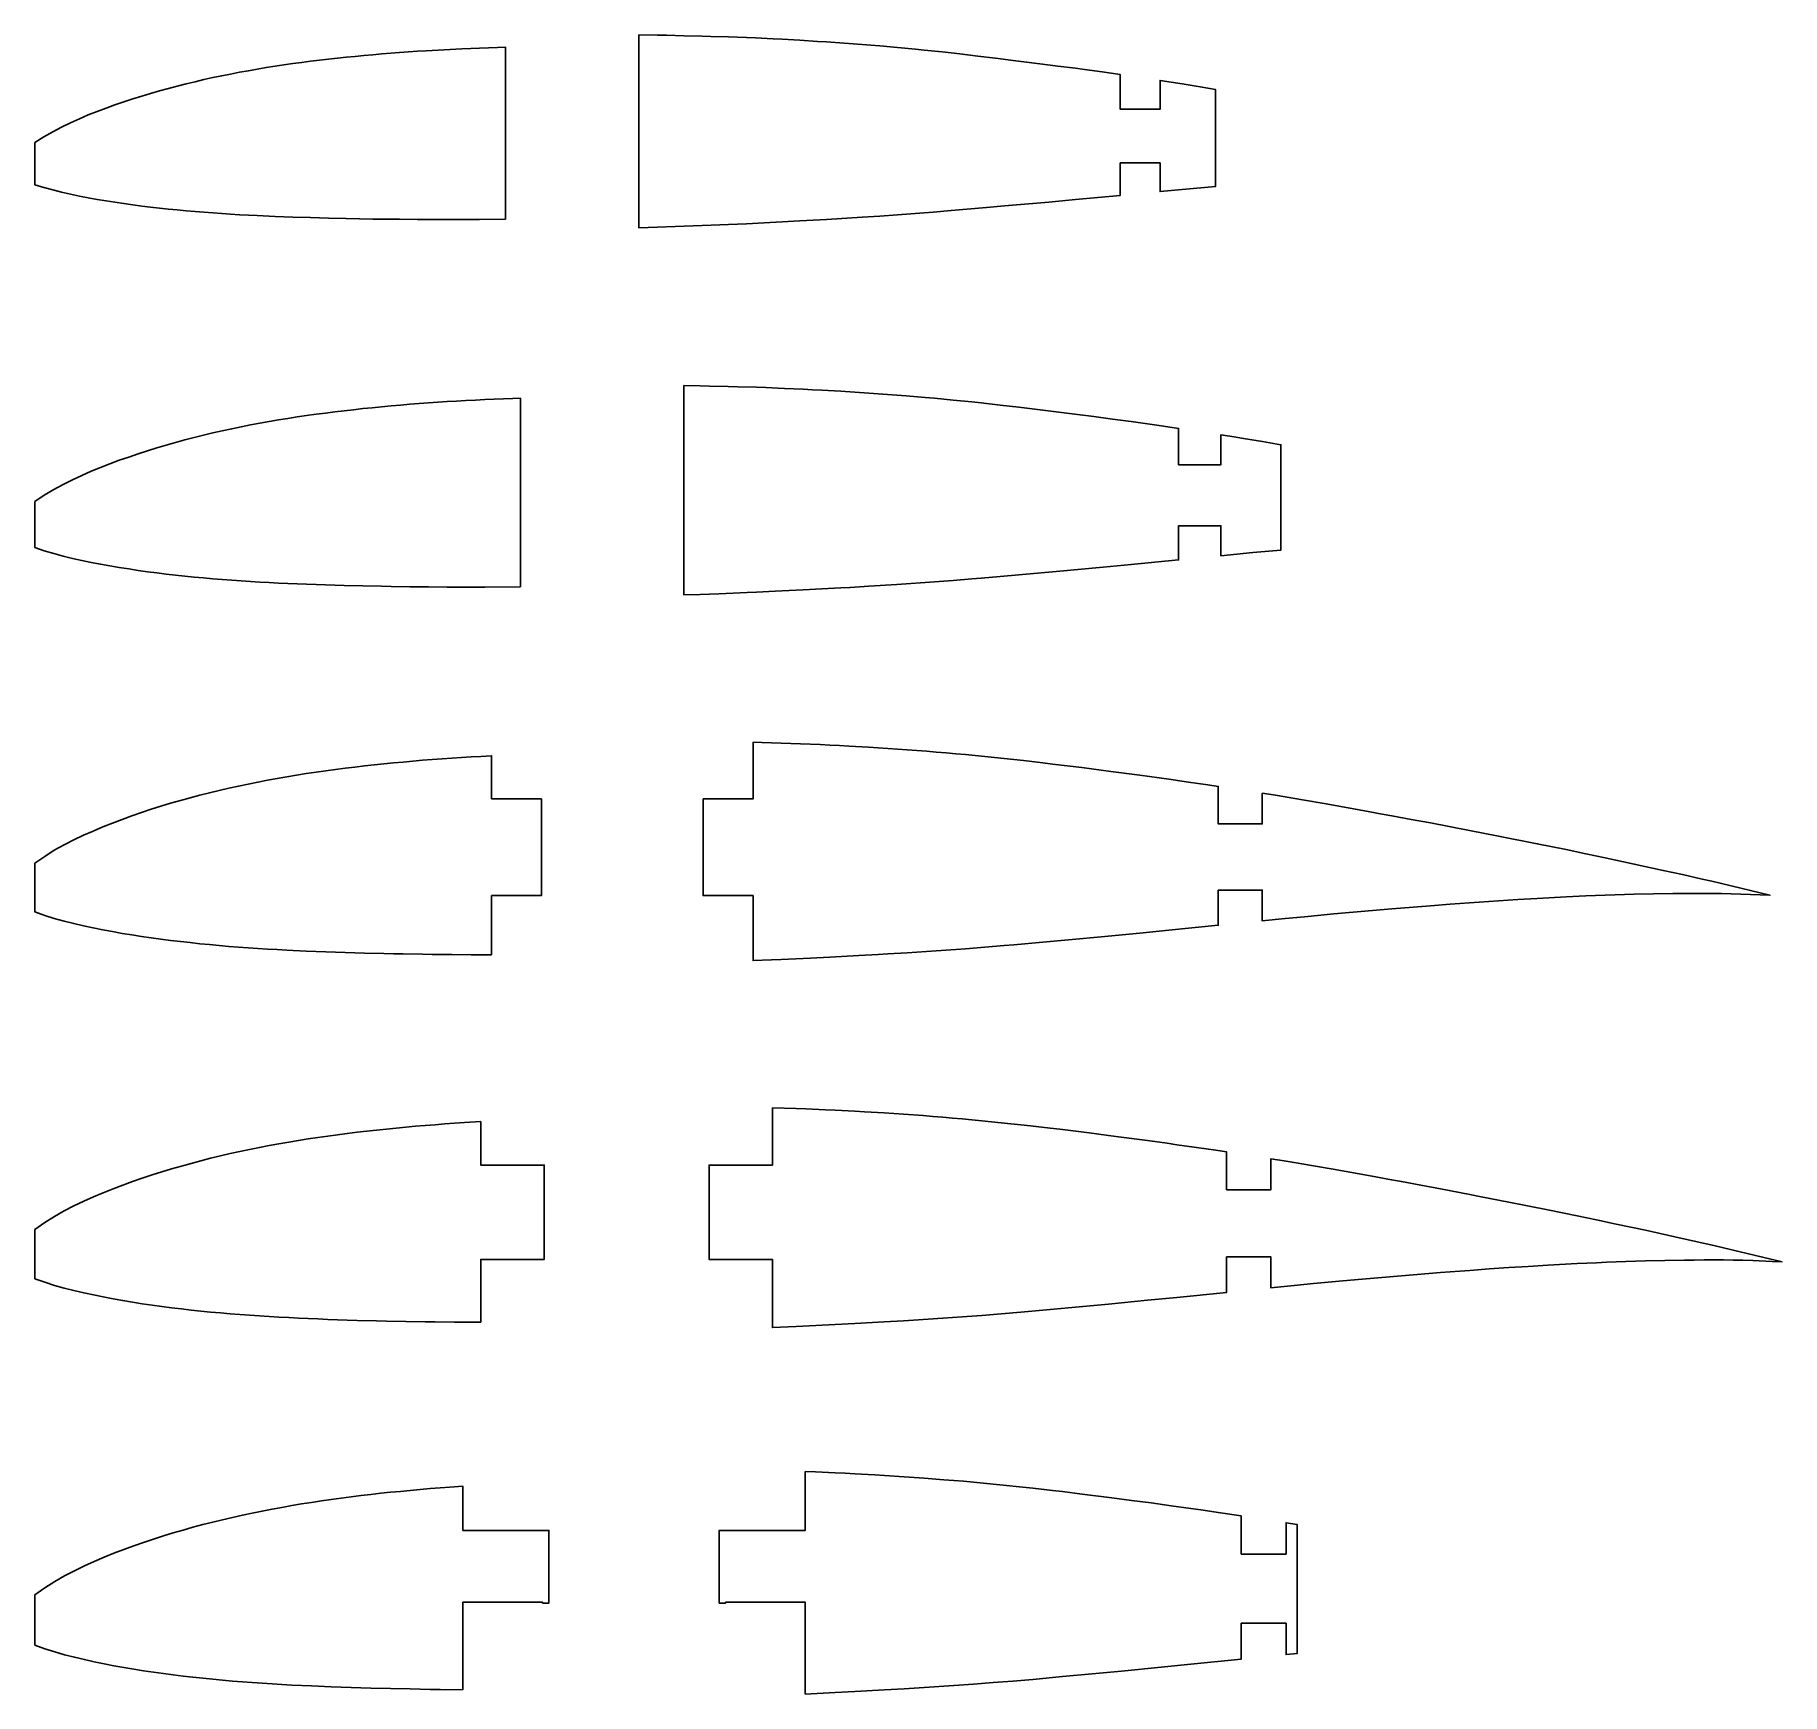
# Model space of a CAD drawing. Header units: millimetres. Extents: x 10 to 238, y 13 to 229.
import ezdxf

# ---------------------------------------------------------------- set-up
doc = ezdxf.new("R2010")
doc.units = ezdxf.units.MM
doc.layers.add('CUT', color=1, linetype='Continuous')

msp = doc.modelspace()

# ---------------------------------------------------------------- linework, layer by layer
at = {"layer": 'CUT'}
for points in [[(88.88, 229.43), (91.3, 229.4), (92.46, 229.38), (94.78, 229.33), (97.11, 229.28), (98.27, 229.24), (100.59, 229.17), (102.91, 229.08), (104.08, 229.03), (106.4, 228.92), (107.56, 228.87), (109.88, 228.73), (112.21, 228.59), (113.37, 228.52), (115.69, 228.36), (116.85, 228.27), (119.17, 228.08), (120.34, 227.99), (122.66, 227.78), (124.98, 227.56), (126.14, 227.44), (128.47, 227.2), (129.63, 227.07), (130.79, 226.94), (133.11, 226.67), (135.43, 226.4), (137.76, 226.11), (141.24, 225.67), (143.56, 225.37), (145.89, 225.07), (147.05, 224.91), (149.37, 224.59), (151.72, 224.26), (151.72, 219.73), (156.94, 219.73), (156.94, 223.49), (159.82, 223.03), (162.15, 222.66), (164.16, 222.32), (164.16, 209.62), (159.82, 209.23), (156.94, 208.96), (156.94, 212.72), (151.72, 212.72), (151.72, 208.48), (145.89, 207.93), (142.4, 207.61), (136.6, 207.09), (134.27, 206.88), (129.63, 206.48), (127.3, 206.29), (126.14, 206.2), (122.66, 205.93), (120.34, 205.77), (118.01, 205.61), (113.37, 205.33), (109.88, 205.13), (107.56, 205.01), (105.24, 204.89), (102.91, 204.78), (100.59, 204.67), (99.43, 204.62), (97.11, 204.53), (93.62, 204.39), (91.3, 204.31), (88.88, 204.23)], [(71.45, 205.36), (68.07, 205.34), (65.75, 205.33), (62.26, 205.33), (59.94, 205.34), (57.62, 205.35), (56.46, 205.36), (54.13, 205.39), (50.65, 205.45), (48.33, 205.51), (46, 205.57), (43.68, 205.64), (42.52, 205.68), (41.36, 205.73), (39.04, 205.83), (37.87, 205.89), (36.71, 205.95), (35.55, 206.02), (34.39, 206.1), (33.23, 206.18), (32.07, 206.27), (30.91, 206.36), (29.74, 206.46), (28.58, 206.57), (27.42, 206.69), (26.26, 206.81), (25.1, 206.94), (23.94, 207.08), (22.78, 207.24), (21.61, 207.4), (20.45, 207.57), (19.29, 207.76), (18.13, 207.95), (16.97, 208.16), (15.81, 208.39), (14.65, 208.63), (13.48, 208.9), (12.32, 209.18), (11.16, 209.5), (10, 209.87), (10, 215.37), (11.16, 216.12), (12.32, 216.79), (13.48, 217.4), (14.65, 217.97), (15.81, 218.49), (16.97, 218.98), (18.13, 219.44), (19.29, 219.88), (20.45, 220.3), (21.61, 220.7), (22.78, 221.08), (23.94, 221.45), (25.1, 221.79), (26.26, 222.13), (27.42, 222.44), (28.58, 222.75), (29.74, 223.04), (30.91, 223.32), (32.07, 223.59), (33.23, 223.85), (34.39, 224.09), (35.55, 224.32), (36.71, 224.55), (37.87, 224.76), (39.04, 224.96), (40.2, 225.16), (41.36, 225.34), (42.52, 225.51), (43.68, 225.68), (44.84, 225.84), (46, 225.99), (47.17, 226.13), (48.33, 226.27), (49.49, 226.39), (50.65, 226.52), (51.81, 226.63), (52.97, 226.74), (54.13, 226.85), (55.3, 226.94), (56.46, 227.04), (57.62, 227.13), (59.94, 227.29), (61.1, 227.36), (63.43, 227.49), (65.75, 227.61), (66.91, 227.66), (68.07, 227.7), (70.39, 227.78), (71.45, 227.81)], [(94.74, 183.63), (96.87, 183.6), (98.1, 183.57), (100.54, 183.52), (101.77, 183.48), (104.21, 183.41), (105.44, 183.37), (107.88, 183.27), (110.33, 183.16), (111.56, 183.1), (112.78, 183.04), (115.23, 182.9), (117.67, 182.74), (118.9, 182.66), (121.34, 182.49), (122.57, 182.39), (123.79, 182.3), (126.24, 182.09), (127.46, 181.98), (129.91, 181.74), (132.36, 181.5), (133.58, 181.37), (136.03, 181.1), (137.25, 180.96), (138.47, 180.81), (140.92, 180.52), (143.37, 180.21), (145.81, 179.9), (148.26, 179.58), (150.71, 179.26), (153.16, 178.93), (154.38, 178.76), (156.83, 178.41), (159.35, 178.05), (159.35, 173.29), (164.88, 173.29), (164.88, 177.21), (166.62, 176.93), (167.84, 176.73), (170.29, 176.32), (172.72, 175.91), (172.72, 162.16), (169.06, 161.82), (164.88, 161.42), (164.88, 165.33), (159.35, 165.33), (159.35, 160.88), (153.16, 160.28), (149.49, 159.93), (143.37, 159.35), (140.92, 159.13), (136.03, 158.69), (133.58, 158.48), (132.36, 158.38), (129.91, 158.18), (127.46, 158), (126.24, 157.91), (123.79, 157.74), (122.57, 157.66), (118.9, 157.43), (116.45, 157.28), (115.23, 157.22), (112.78, 157.08), (110.33, 156.95), (106.66, 156.77), (104.21, 156.66), (102.99, 156.61), (99.32, 156.46), (96.87, 156.37), (94.74, 156.3)], [(73.4, 157.34), (68.73, 157.32), (66.28, 157.32), (63.84, 157.33), (61.39, 157.35), (58.94, 157.37), (56.5, 157.41), (55.27, 157.43), (52.82, 157.48), (50.38, 157.54), (47.93, 157.61), (46.71, 157.65), (45.48, 157.7), (44.26, 157.74), (41.81, 157.85), (40.59, 157.91), (39.37, 157.98), (38.14, 158.05), (36.92, 158.13), (35.69, 158.22), (34.47, 158.31), (33.25, 158.41), (32.02, 158.52), (30.8, 158.63), (29.58, 158.75), (28.35, 158.88), (27.13, 159.03), (25.91, 159.18), (24.68, 159.33), (23.46, 159.51), (22.24, 159.69), (21.01, 159.88), (19.79, 160.09), (18.56, 160.31), (17.34, 160.54), (16.12, 160.8), (14.89, 161.07), (13.67, 161.37), (12.45, 161.69), (11.22, 162.06), (10, 162.48), (10, 168.49), (11.22, 169.32), (12.45, 170.06), (13.67, 170.73), (14.89, 171.34), (16.12, 171.91), (17.34, 172.44), (18.56, 172.95), (19.79, 173.42), (21.01, 173.88), (22.24, 174.31), (23.46, 174.73), (24.68, 175.13), (25.91, 175.5), (27.13, 175.87), (28.35, 176.21), (29.58, 176.54), (30.8, 176.86), (32.02, 177.17), (33.25, 177.45), (34.47, 177.73), (35.69, 178), (36.92, 178.25), (38.14, 178.49), (39.37, 178.72), (40.59, 178.94), (41.81, 179.15), (43.04, 179.35), (44.26, 179.54), (45.48, 179.72), (46.71, 179.89), (47.93, 180.05), (49.15, 180.21), (50.38, 180.36), (51.6, 180.49), (52.82, 180.63), (54.05, 180.75), (55.27, 180.87), (56.5, 180.98), (57.72, 181.09), (58.94, 181.19), (60.17, 181.28), (62.61, 181.46), (63.84, 181.54), (65.06, 181.61), (66.28, 181.68), (67.51, 181.74), (68.73, 181.8), (69.95, 181.86), (71.18, 181.91), (72.4, 181.95), (73.4, 181.99)], [(104.93, 137.03), (106.19, 137), (108.73, 136.91), (109.99, 136.86), (112.52, 136.75), (113.79, 136.69), (115.05, 136.63), (116.32, 136.56), (118.85, 136.41), (121.38, 136.25), (122.65, 136.17), (125.18, 135.98), (126.45, 135.88), (127.71, 135.78), (128.98, 135.67), (130.24, 135.56), (131.51, 135.45), (132.77, 135.33), (134.04, 135.2), (136.57, 134.94), (137.84, 134.8), (139.1, 134.66), (141.63, 134.37), (142.9, 134.22), (146.7, 133.75), (149.23, 133.43), (150.49, 133.26), (154.29, 132.75), (156.82, 132.41), (158.09, 132.23), (160.62, 131.87), (163.15, 131.51), (164.52, 131.3), (164.52, 126.39), (170.27, 126.39), (170.27, 130.41), (172.01, 130.13), (173.28, 129.92), (175.81, 129.49), (178.34, 129.05), (183.4, 128.15), (185.93, 127.69), (187.2, 127.46), (189.73, 126.99), (192.26, 126.52), (197.33, 125.55), (201.12, 124.81), (206.19, 123.81), (209.98, 123.04), (212.51, 122.51), (215.05, 121.98), (218.84, 121.16), (222.64, 120.33), (225.17, 119.77), (227.7, 119.19), (228.97, 118.9), (234.03, 117.69), (236.56, 117.08), (235.3, 117.13), (232.77, 117.24), (231.5, 117.28), (230.23, 117.31), (228.97, 117.32), (227.7, 117.33), (225.17, 117.31), (223.91, 117.3), (221.37, 117.26), (218.84, 117.21), (217.58, 117.18), (216.31, 117.14), (215.05, 117.09), (213.78, 117.04), (212.51, 116.99), (209.98, 116.86), (206.19, 116.66), (203.65, 116.51), (201.12, 116.35), (198.59, 116.18), (196.06, 116), (194.79, 115.91), (192.26, 115.72), (187.2, 115.31), (184.67, 115.1), (182.14, 114.88), (179.61, 114.65), (175.81, 114.28), (173.28, 114.04), (170.27, 113.74), (170.27, 117.76), (164.52, 117.76), (164.52, 113.16), (158.09, 112.52), (154.29, 112.15), (149.23, 111.66), (145.43, 111.3), (141.63, 110.95), (137.84, 110.61), (136.57, 110.51), (134.04, 110.3), (131.51, 110.1), (130.24, 110.01), (127.71, 109.83), (123.91, 109.58), (121.38, 109.42), (120.12, 109.35), (117.59, 109.2), (113.79, 109), (111.26, 108.87), (107.46, 108.69), (106.19, 108.64), (103.78, 108.54), (103.78, 117.03), (97.26, 117.03), (97.27, 129.67), (103.78, 129.67), (103.78, 137.06)], [(69.63, 109.32), (66.96, 109.32), (64.43, 109.34), (61.89, 109.36), (60.63, 109.38), (58.1, 109.42), (56.83, 109.44), (55.57, 109.47), (53.03, 109.53), (51.77, 109.57), (49.24, 109.65), (47.97, 109.69), (45.44, 109.79), (42.91, 109.91), (41.64, 109.98), (40.38, 110.05), (39.11, 110.13), (37.85, 110.21), (36.58, 110.31), (35.31, 110.41), (34.05, 110.52), (32.78, 110.63), (31.52, 110.75), (30.25, 110.89), (28.99, 111.03), (27.72, 111.18), (26.45, 111.34), (25.19, 111.52), (23.92, 111.7), (22.66, 111.9), (21.39, 112.1), (20.13, 112.33), (18.86, 112.57), (17.59, 112.82), (16.33, 113.09), (15.06, 113.39), (13.8, 113.71), (12.53, 114.06), (11.27, 114.45), (10, 114.91), (10, 121.28), (11.27, 122.16), (12.53, 122.95), (13.8, 123.66), (15.06, 124.31), (16.33, 124.91), (17.59, 125.47), (18.86, 126.01), (20.13, 126.51), (21.39, 126.99), (22.66, 127.45), (23.92, 127.89), (25.19, 128.31), (26.45, 128.71), (27.72, 129.09), (28.99, 129.45), (30.25, 129.8), (31.52, 130.14), (32.78, 130.46), (34.05, 130.76), (35.31, 131.06), (36.58, 131.34), (37.85, 131.6), (39.11, 131.86), (40.38, 132.1), (41.64, 132.33), (42.91, 132.55), (44.17, 132.76), (45.44, 132.96), (46.71, 133.15), (47.97, 133.33), (49.24, 133.5), (50.5, 133.67), (51.77, 133.82), (53.03, 133.97), (54.3, 134.11), (55.57, 134.24), (56.83, 134.36), (58.1, 134.48), (59.36, 134.59), (60.63, 134.7), (61.89, 134.8), (63.16, 134.89), (64.43, 134.98), (65.69, 135.06), (66.96, 135.14), (68.22, 135.22), (69.63, 135.29), (69.64, 129.68), (70.1, 129.67), (76.15, 129.67), (76.15, 117.03), (69.64, 117.03)], [(106.31, 89.34), (109.42, 89.24), (110.69, 89.19), (113.24, 89.08), (114.52, 89.02), (117.07, 88.89), (118.34, 88.81), (120.89, 88.66), (122.16, 88.57), (123.44, 88.49), (125.99, 88.3), (127.26, 88.2), (128.54, 88.1), (129.81, 87.99), (131.09, 87.88), (132.36, 87.76), (133.64, 87.64), (134.91, 87.51), (137.46, 87.25), (138.73, 87.11), (140.01, 86.97), (142.56, 86.67), (143.83, 86.52), (147.66, 86.04), (150.21, 85.72), (151.48, 85.55), (155.3, 85.04), (157.85, 84.69), (159.13, 84.51), (161.68, 84.15), (164.23, 83.78), (165.61, 83.57), (165.61, 78.62), (171.4, 78.62), (171.4, 82.67), (173.15, 82.39), (174.42, 82.17), (176.97, 81.74), (179.52, 81.3), (184.62, 80.39), (187.17, 79.93), (188.44, 79.69), (190.99, 79.22), (193.54, 78.74), (197.37, 78.01), (198.64, 77.76), (202.46, 77.01), (207.56, 76), (211.39, 75.22), (213.93, 74.69), (216.48, 74.15), (220.31, 73.33), (224.13, 72.49), (226.68, 71.92), (229.23, 71.34), (230.5, 71.04), (235.6, 69.83), (238.15, 69.21), (236.88, 69.26), (234.33, 69.37), (233.05, 69.41), (231.78, 69.43), (230.5, 69.45), (229.23, 69.46), (227.96, 69.45), (226.68, 69.44), (225.41, 69.43), (222.86, 69.39), (220.31, 69.33), (219.03, 69.3), (217.76, 69.25), (216.48, 69.21), (215.21, 69.16), (213.93, 69.1), (211.39, 68.98), (207.56, 68.77), (205.01, 68.62), (202.46, 68.46), (199.91, 68.28), (197.37, 68.1), (196.09, 68.01), (193.54, 67.81), (188.44, 67.4), (185.89, 67.18), (183.34, 66.96), (180.8, 66.73), (176.97, 66.36), (174.42, 66.11), (171.4, 65.8), (171.4, 69.85), (165.61, 69.85), (165.61, 65.22), (159.13, 64.57), (155.3, 64.19), (150.21, 63.7), (146.38, 63.33), (142.56, 62.98), (138.73, 62.64), (136.18, 62.43), (133.64, 62.22), (131.09, 62.03), (128.54, 61.85), (124.71, 61.6), (123.44, 61.52), (120.89, 61.36), (117.07, 61.14), (114.52, 61.01), (111.97, 60.88), (109.42, 60.76), (106.31, 60.62), (106.31, 69.53), (98.03, 69.53), (98.03, 81.84), (106.31, 81.84)], [(68.22, 61.32), (64.81, 61.34), (62.26, 61.36), (60.98, 61.38), (58.43, 61.42), (55.89, 61.47), (54.61, 61.5), (52.06, 61.57), (50.79, 61.61), (48.24, 61.7), (46.96, 61.75), (45.69, 61.8), (44.41, 61.86), (43.14, 61.92), (41.86, 61.99), (40.59, 62.06), (39.32, 62.14), (38.04, 62.23), (36.77, 62.33), (35.49, 62.43), (34.22, 62.54), (32.94, 62.65), (31.67, 62.78), (30.39, 62.92), (29.12, 63.06), (27.84, 63.21), (26.57, 63.38), (25.3, 63.55), (24.02, 63.74), (22.75, 63.94), (21.47, 64.15), (20.2, 64.38), (18.92, 64.62), (17.65, 64.88), (16.37, 65.16), (15.1, 65.46), (13.82, 65.78), (12.55, 66.14), (11.27, 66.54), (10, 67.01), (10, 73.45), (11.27, 74.34), (12.55, 75.14), (13.82, 75.86), (15.1, 76.51), (16.37, 77.12), (17.65, 77.69), (18.92, 78.23), (20.2, 78.74), (21.47, 79.23), (22.75, 79.69), (24.02, 80.14), (25.3, 80.56), (26.57, 80.96), (27.84, 81.35), (29.12, 81.72), (30.39, 82.07), (31.67, 82.41), (32.94, 82.74), (34.22, 83.04), (35.49, 83.34), (36.77, 83.63), (38.04, 83.89), (39.32, 84.15), (40.59, 84.4), (41.86, 84.63), (43.14, 84.85), (44.41, 85.07), (45.69, 85.27), (46.96, 85.46), (48.24, 85.64), (49.51, 85.81), (50.79, 85.98), (52.06, 86.13), (53.34, 86.28), (54.61, 86.42), (55.89, 86.55), (57.16, 86.68), (58.43, 86.8), (59.71, 86.91), (60.98, 87.02), (62.26, 87.12), (63.53, 87.22), (64.81, 87.31), (66.08, 87.39), (68.22, 87.52), (68.22, 81.84), (68.69, 81.84), (76.5, 81.84), (76.5, 69.53), (68.22, 69.53)], [(110.59, 41.82), (111.92, 41.77), (114.5, 41.66), (115.79, 41.6), (117.08, 41.53), (119.66, 41.39), (120.95, 41.31), (123.53, 41.14), (124.82, 41.05), (126.11, 40.96), (128.69, 40.76), (129.98, 40.66), (131.27, 40.55), (132.56, 40.43), (133.85, 40.31), (135.14, 40.19), (136.43, 40.06), (139.01, 39.79), (140.3, 39.65), (142.88, 39.36), (144.17, 39.21), (146.75, 38.89), (150.62, 38.4), (153.2, 38.06), (155.78, 37.72), (158.36, 37.36), (160.94, 37.01), (162.23, 36.82), (164.82, 36.45), (167.52, 36.04), (167.52, 31.04), (173.39, 31.04), (173.39, 35.13), (174.85, 34.89), (174.85, 18.07), (173.39, 17.92), (173.39, 22.01), (167.52, 22.01), (167.52, 17.33), (160.94, 16.66), (157.07, 16.28), (151.91, 15.77), (148.04, 15.4), (144.17, 15.04), (140.3, 14.69), (137.72, 14.47), (135.14, 14.26), (132.56, 14.07), (129.98, 13.88), (126.11, 13.63), (123.53, 13.46), (120.95, 13.31), (117.08, 13.09), (114.5, 12.96), (110.59, 12.77), (110.59, 24.75), (100.18, 24.75), (100.18, 24.65), (99.36, 24.65), (99.36, 34.13), (110.42, 34.13), (110.57, 34.13), (110.57, 34.15), (110.59, 34.15)], [(65.88, 13.34), (62.9, 13.37), (61.6, 13.38), (59.02, 13.43), (56.44, 13.48), (53.86, 13.54), (52.57, 13.58), (51.28, 13.62), (48.7, 13.71), (46.12, 13.82), (43.54, 13.94), (42.25, 14.01), (40.96, 14.09), (39.67, 14.17), (38.38, 14.26), (37.09, 14.36), (35.8, 14.47), (34.51, 14.58), (33.22, 14.7), (31.93, 14.83), (30.64, 14.97), (29.35, 15.11), (28.06, 15.27), (26.77, 15.44), (25.48, 15.62), (24.19, 15.82), (22.9, 16.02), (21.61, 16.24), (20.32, 16.47), (19.03, 16.72), (17.74, 16.98), (16.45, 17.27), (15.16, 17.58), (13.87, 17.91), (12.58, 18.27), (11.29, 18.69), (10, 19.17), (10, 25.74), (11.29, 26.66), (12.58, 27.47), (13.87, 28.21), (15.16, 28.88), (16.45, 29.5), (17.74, 30.08), (19.03, 30.63), (20.32, 31.15), (21.61, 31.65), (22.9, 32.12), (24.19, 32.58), (25.48, 33.01), (26.77, 33.42), (28.06, 33.81), (29.35, 34.19), (30.64, 34.55), (31.93, 34.89), (33.22, 35.23), (34.51, 35.54), (35.8, 35.84), (37.09, 36.13), (38.38, 36.4), (39.67, 36.67), (40.96, 36.92), (42.25, 37.15), (43.54, 37.38), (44.83, 37.6), (46.12, 37.8), (47.41, 38), (48.7, 38.18), (49.99, 38.36), (51.28, 38.53), (52.57, 38.69), (53.86, 38.84), (55.15, 38.98), (56.44, 39.11), (57.73, 39.24), (59.02, 39.36), (60.31, 39.48), (61.6, 39.59), (62.9, 39.69), (64.19, 39.79), (65.88, 39.91), (65.88, 34.25), (65.88, 34.15), (65.89, 34.15), (65.89, 34.13), (66.21, 34.13), (77.11, 34.13), (77.11, 24.65), (76.29, 24.65), (76.29, 24.75), (65.88, 24.75), (65.88, 24.45)]]:
    msp.add_lwpolyline(points, close=True, dxfattribs=at)

doc.saveas('drawing.dxf')
